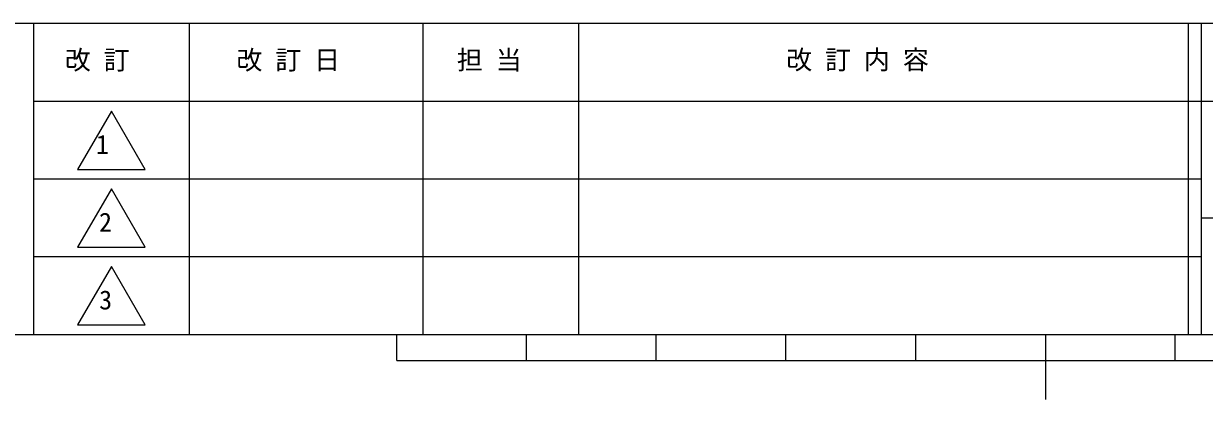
# Model space of a CAD drawing. Units: millimetres, scale not verified. Extents: x -203 to 203, y -143 to 143.
# Drawn here: x -78.8 to 12.3, y -143 to -114 of the extents above; entities that cross this region are included whole.
import ezdxf
from ezdxf.enums import TextEntityAlignment as Align

# ---------------------------------------------------------------- set-up
doc = ezdxf.new("R2010")
doc.units = ezdxf.units.MM
doc.header["$LTSCALE"] = 0.5
for name, color, linetype, lineweight in [('0-5_図面_FORMAT$03_TEXT', 7, 'Continuous', 18), ('0-8_図面_FORMAT$01_WAKU$OUT_LINE', 6, 'Continuous', 18), ('0-9_図面_FORMAT$01_WAKU$SUB_LINE', 7, 'Continuous', 18)]:
    doc.layers.add(name, color=color, linetype=linetype, lineweight=lineweight)
doc.styles.add('ＭＳ ゴシック', font='')
doc.styles.get('ＭＳ ゴシック').set_extended_font_data('MS Gothic')

msp = doc.modelspace()

# ---------------------------------------------------------------- linework, layer by layer
at = {"layer": '0-5_図面_FORMAT$03_TEXT'}
for p, q in [((-72, -120.75), (-74.5981, -125.25)), ((-69.4019, -125.25), (-72, -120.75)), ((-74.5981, -125.25), (-69.4019, -125.25)), ((-72, -126.75), (-74.5981, -131.25)), ((-69.4019, -131.25), (-72, -126.75)), ((-74.5981, -131.25), (-69.4019, -131.25)), ((-72, -132.75), (-74.5981, -137.25)), ((-69.4019, -137.25), (-72, -132.75)), ((-74.5981, -137.25), (-69.4019, -137.25))]:
    msp.add_line(p, q, dxfattribs=at)
at = {"layer": '0-8_図面_FORMAT$01_WAKU$OUT_LINE'}
for p, q in [((198, -114), (-198, -114)), ((-78, -114), (-78, -138)), ((11, -114), (11, -138)), ((12, -114), (12, -138)), ((198, -120), (-78, -120)), ((-198, -138), (198, -138)), ((-50, -140), (-50, -138)), ((-40, -140), (-40, -138)), ((-30, -140), (-30, -138)), ((-20, -140), (-20, -138)), ((-10, -140), (-10, -138)), ((0, -138), (0, -143)), ((10, -140), (10, -138)), ((-50, -140), (50, -140))]:
    msp.add_line(p, q, dxfattribs=at)
at = {"layer": '0-9_図面_FORMAT$01_WAKU$SUB_LINE'}
for p, q in [((-66, -114), (-66, -138)), ((-48, -114), (-48, -138)), ((-36, -114), (-36, -138)), ((12, -126), (-78, -126)), ((12, -129), (144, -129)), ((12, -132), (-78, -132))]:
    msp.add_line(p, q, dxfattribs=at)

# ---------------------------------------------------------------- texts
at = {"layer": '0-5_図面_FORMAT$03_TEXT', "style": 'ＭＳ ゴシック'}
for s, p in [('改 訂', (-75.5838, -117.9799)), ('改 訂 日', (-62.3608, -117.9799)), ('担 当', (-45.3714, -117.9799)), ('改 訂 内 容', (-19.9835, -117.964)), ('1', (-73.1918, -124.4965)), ('2', (-72.9498, -130.4965)), ('3', (-72.9398, -136.4965))]:
    msp.add_text(s, height=1.466, dxfattribs=at).set_placement(p, align=Align.BOTTOM_LEFT)

doc.saveas('drawing.dxf')
